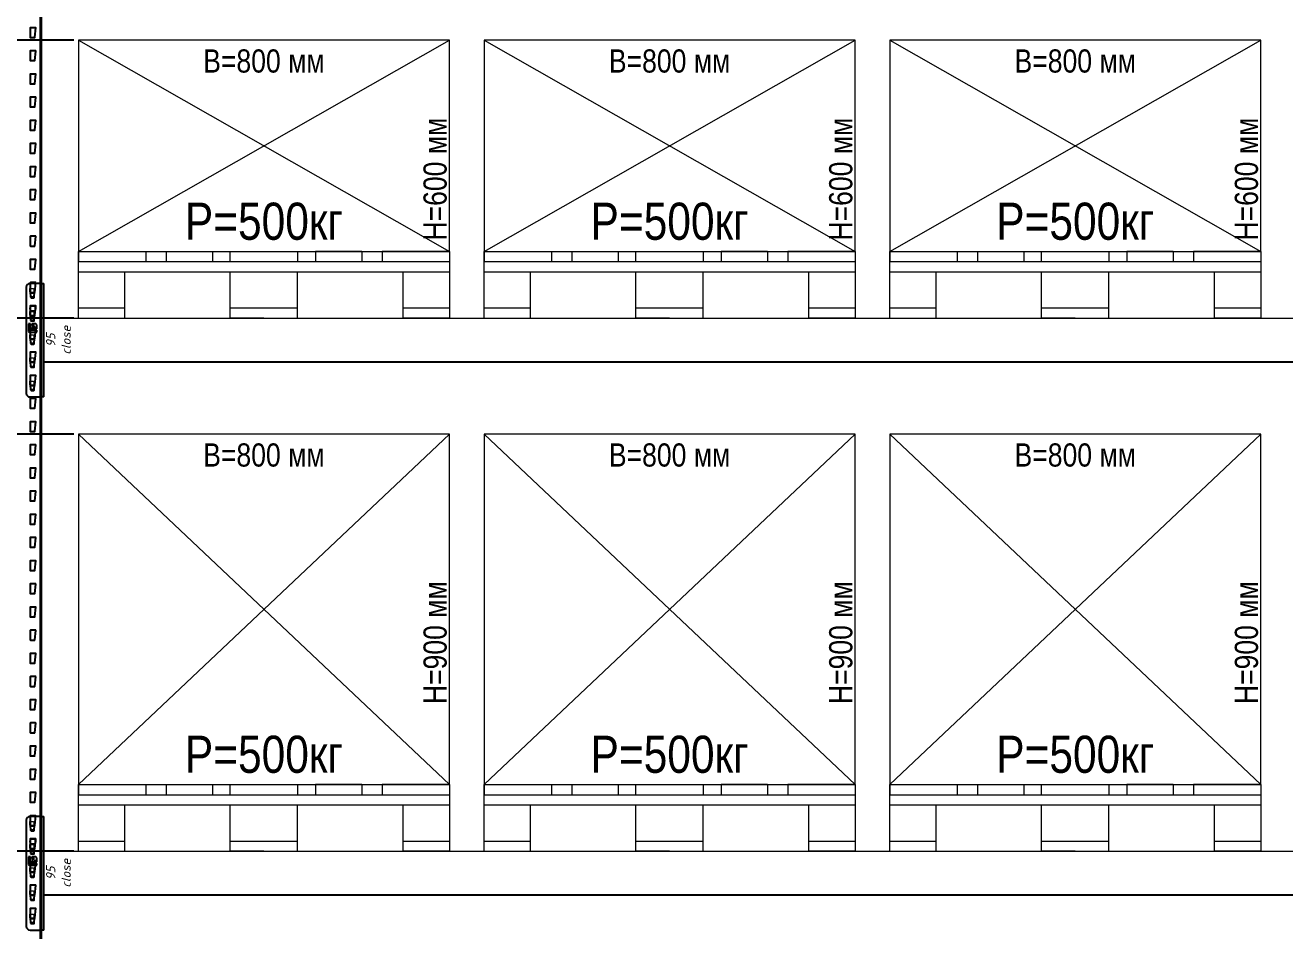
# Model space of a CAD drawing. Header units: millimetres. Extents: x 2140 to 223837, y 2113 to 170313.
# Drawn here: x 189856 to 192573, y 118682 to 120636 of the extents above; entities that cross this region are included whole.
import ezdxf
from ezdxf import colors
from ezdxf.entities.mleader import LeaderData, LeaderLine
from ezdxf.math import Vec2, Vec3

# ---------------------------------------------------------------- set-up
doc = ezdxf.new("R2010")
doc.units = ezdxf.units.MM
doc.linetypes.add('PHANTOM', pattern=[12.7, 6.35, -1.27, 1.27, -1.27, 1.27, -1.27])
for name, color, linetype in [('0_ANNOT_Dimensions', 7, 'Continuous'), ('2.Стойка', 7, 'Continuous'), ('Аннотации', 7, 'Continuous')]:
    doc.layers.add(name, color=color, linetype=linetype)
for name, color, linetype, lineweight in [('1.Балка', 5, 'Continuous', 0), ('20.Груз', 7, 'Continuous', 0), ('25.Размера', 7, 'Continuous', 0), ('37.Паллеты', 32, 'Continuous', 0), ('7.Поддон', 32, 'Continuous', 0)]:
    doc.layers.add(name, color=color, linetype=linetype, lineweight=lineweight)
doc.styles.add('Arial Narrow', font='ARIALN.TTF')
doc.styles.add('GOST', font='isocpeur.ttf')
doc.styles.get("Standard").update_dxf_attribs({"font": 'isocpeur.ttf'})
doc.styles.add('Курсив', font='isocpeui.ttf')
doc.dimstyles.new('100', dxfattribs={"dimtxt": 100, "dimasz": 100, "dimexe": 1, "dimexo": 10, "dimgap": 40, "dimtad": 1, "dimdec": 0, "dimzin": 0, "dimdsep": 46, "dimtxsty": 'Standard', "dimcen": 0.09, "dimadec": 0, "dimazin": 0, "dimtfac": 1, "dimtdec": 0, "dimtofl": 0, "dimtmove": 0, "dimatfit": 3, "dimfxl": 1, "dimtolj": 1, "dimtzin": 0, "dimarcsym": 0})
doc.dimstyles.new('80', dxfattribs={"dimtxt": 80, "dimasz": 80, "dimexe": 0.18, "dimexo": 0, "dimgap": 20, "dimtad": 1, "dimdec": 0, "dimzin": 0, "dimdsep": 46, "dimtxsty": 'Курсив', "dimcen": 0.09, "dimadec": 0, "dimazin": 0, "dimtfac": 1, "dimtdec": 0, "dimtofl": 0, "dimtmove": 0, "dimatfit": 3, "dimfxl": 0.18, "dimtolj": 1, "dimtzin": 0, "dimarcsym": 0})
doc.dimstyles.new('blok40', dxfattribs={"dimtxt": 40, "dimasz": 80, "dimexe": 0.18, "dimexo": 0, "dimgap": 5, "dimtad": 1, "dimtoh": 1, "dimdec": 0, "dimzin": 0, "dimdsep": 46, "dimtxsty": 'GOST', "dimblk": 'NONE', "dimcen": 0.09, "dimse1": 1, "dimse2": 1, "dimsd1": 1, "dimsd2": 1, "dimadec": 0, "dimazin": 0, "dimtfac": 1, "dimtdec": 0, "dimtofl": 0, "dimtmove": 0, "dimatfit": 2, "dimldrblk": 'NONE', "dimfxl": 0.18, "dimtolj": 1, "dimtzin": 0, "dimarcsym": 0})
doc.dimstyles.new('Рзм блок', dxfattribs={"dimtxt": 40, "dimasz": 80, "dimexe": 0.18, "dimexo": 0, "dimgap": 5, "dimtad": 1, "dimtoh": 1, "dimdec": 0, "dimzin": 0, "dimdsep": 46, "dimtxsty": 'Курсив', "dimblk": 'NONE', "dimcen": 0.09, "dimse1": 1, "dimse2": 1, "dimsd1": 1, "dimsd2": 1, "dimadec": 0, "dimazin": 0, "dimtfac": 1, "dimtdec": 0, "dimtofl": 0, "dimtmove": 0, "dimatfit": 2, "dimldrblk": 'NONE', "dimfxl": 0.18, "dimtolj": 1, "dimtzin": 0, "dimarcsym": 0})

# ---------------------------------------------------------------- blocks, each defined once
blk = doc.blocks.new('*U491')
at = {"layer": '2.Стойка', "color": 0, "linetype": 'ByBlock'}
for p, q in [((-2, 0), (-2, 12200)), ((0, 0), (0, 12200)), ((-24, 10900.5), (-24, 10880.5)), ((-12.5, 10901), (-23.5, 10901)), ((-13.9, 10880.5), (-12, 10900.5)), ((-23.5, 10880), (-14.4, 10880)), ((0, 10870.5), (-2, 10870.5)), ((-24, 10850.5), (-24, 10830.5)), ((-12.5, 10851), (-23.5, 10851)), ((-13.9, 10830.5), (-12, 10850.5)), ((2, 10865), (-2, 10865)), ((0, 10859.5), (-2, 10859.5)), ((-23.5, 10830), (-14.4, 10830)), ((0, 10820.5), (-2, 10820.5)), ((2, 10815), (-2, 10815)), ((-24, 10800.5), (-24, 10780.5)), ((-12.5, 10801), (-23.5, 10801)), ((-13.9, 10780.5), (-12, 10800.5)), ((0, 10809.5), (-2, 10809.5)), ((-23.5, 10780), (-14.4, 10780)), ((0, 10770.5), (-2, 10770.5)), ((2, 10765), (-2, 10765)), ((0, 10759.5), (-2, 10759.5)), ((-24, 10750.5), (-24, 10730.5)), ((-12.5, 10751), (-23.5, 10751)), ((-13.9, 10730.5), (-12, 10750.5)), ((-23.5, 10730), (-14.4, 10730)), ((0, 10720.5), (-2, 10720.5)), ((2, 10715), (-2, 10715)), ((0, 10709.5), (-2, 10709.5)), ((-24, 10700.5), (-24, 10680.5)), ((-12.5, 10701), (-23.5, 10701)), ((-23.5, 10680), (-14.4, 10680)), ((-13.9, 10680.5), (-12, 10700.5)), ((-24, 10650.5), (-24, 10630.5)), ((-12.5, 10651), (-23.5, 10651)), ((-13.9, 10630.5), (-12, 10650.5)), ((0, 10670.5), (-2, 10670.5)), ((2, 10665), (-2, 10665)), ((0, 10659.5), (-2, 10659.5)), ((-23.5, 10630), (-14.4, 10630)), ((-24, 10600.5), (-24, 10580.5)), ((-12.5, 10601), (-23.5, 10601)), ((-13.9, 10580.5), (-12, 10600.5)), ((0, 10620.5), (-2, 10620.5)), ((2, 10615), (-2, 10615)), ((0, 10609.5), (-2, 10609.5)), ((-23.5, 10580), (-14.4, 10580)), ((0, 10570.5), (-2, 10570.5)), ((-24, 10550.5), (-24, 10530.5)), ((-12.5, 10551), (-23.5, 10551)), ((-13.9, 10530.5), (-12, 10550.5)), ((2, 10565), (-2, 10565)), ((0, 10559.5), (-2, 10559.5)), ((-23.5, 10530), (-14.4, 10530)), ((0, 10520.5), (-2, 10520.5)), ((2, 10515), (-2, 10515)), ((-24, 10500.5), (-24, 10480.5)), ((-12.5, 10501), (-23.5, 10501)), ((-13.9, 10480.5), (-12, 10500.5)), ((0, 10509.5), (-2, 10509.5)), ((-23.5, 10480), (-14.4, 10480)), ((0, 10470.5), (-2, 10470.5)), ((2, 10465), (-2, 10465)), ((-24, 10450.5), (-24, 10430.5)), ((-12.5, 10451), (-23.5, 10451)), ((-13.9, 10430.5), (-12, 10450.5)), ((0, 10459.5), (-2, 10459.5)), ((-23.5, 10430), (-14.4, 10430)), ((0, 10420.5), (-2, 10420.5)), ((2, 10415), (-2, 10415)), ((0, 10409.5), (-2, 10409.5)), ((-24, 10400.5), (-24, 10380.5)), ((-12.5, 10401), (-23.5, 10401)), ((-23.5, 10380), (-14.4, 10380)), ((-13.9, 10380.5), (-12, 10400.5)), ((0, 10370.5), (-2, 10370.5)), ((2, 10365), (-2, 10365)), ((0, 10359.5), (-2, 10359.5)), ((-24, 10350.5), (-24, 10330.5)), ((-12.5, 10351), (-23.5, 10351)), ((-23.5, 10330), (-14.4, 10330)), ((-13.9, 10330.5), (-12, 10350.5)), ((-24, 10300.5), (-24, 10280.5)), ((-12.5, 10301), (-23.5, 10301)), ((-13.9, 10280.5), (-12, 10300.5)), ((0, 10320.5), (-2, 10320.5)), ((2, 10315), (-2, 10315)), ((0, 10309.5), (-2, 10309.5)), ((-23.5, 10280), (-14.4, 10280)), ((0, 10270.5), (-2, 10270.5)), ((-24, 10250.5), (-24, 10230.5)), ((-12.5, 10251), (-23.5, 10251)), ((-13.9, 10230.5), (-12, 10250.5)), ((2, 10265), (-2, 10265)), ((0, 10259.5), (-2, 10259.5)), ((-23.5, 10230), (-14.4, 10230)), ((0, 10220.5), (-2, 10220.5)), ((-24, 10200.5), (-24, 10180.5)), ((-12.5, 10201), (-23.5, 10201)), ((-13.9, 10180.5), (-12, 10200.5)), ((2, 10215), (-2, 10215)), ((0, 10209.5), (-2, 10209.5)), ((-23.5, 10180), (-14.4, 10180)), ((0, 10170.5), (-2, 10170.5)), ((2, 10165), (-2, 10165)), ((-24, 10150.5), (-24, 10130.5)), ((-12.5, 10151), (-23.5, 10151)), ((-13.9, 10130.5), (-12, 10150.5)), ((0, 10159.5), (-2, 10159.5)), ((-23.5, 10130), (-14.4, 10130)), ((0, 10120.5), (-2, 10120.5)), ((2, 10115), (-2, 10115)), ((0, 10109.5), (-2, 10109.5)), ((-24, 10100.5), (-24, 10080.5)), ((-12.5, 10101), (-23.5, 10101)), ((-23.5, 10080), (-14.4, 10080)), ((-13.9, 10080.5), (-12, 10100.5)), ((0, 10070.5), (-2, 10070.5)), ((2, 10065), (-2, 10065)), ((0, 10059.5), (-2, 10059.5)), ((-24, 10050.5), (-24, 10030.5)), ((-12.5, 10051), (-23.5, 10051)), ((-23.5, 10030), (-14.4, 10030)), ((-13.9, 10030.5), (-12, 10050.5)), ((-24, 10000.5), (-24, 9980.5)), ((-12.5, 10001), (-23.5, 10001)), ((-13.9, 9980.5), (-12, 10000.5)), ((0, 10020.5), (-2, 10020.5)), ((2, 10015), (-2, 10015)), ((0, 10009.5), (-2, 10009.5)), ((-23.5, 9980), (-14.4, 9980)), ((-24, 9950.5), (-24, 9930.5)), ((-12.5, 9951), (-23.5, 9951)), ((-13.9, 9930.5), (-12, 9950.5)), ((0, 9970.5), (-2, 9970.5)), ((2, 9965), (-2, 9965)), ((0, 9959.5), (-2, 9959.5)), ((-23.5, 9930), (-14.4, 9930)), ((0, 9920.5), (-2, 9920.5)), ((-24, 9900.5), (-24, 9880.5)), ((-12.5, 9901), (-23.5, 9901)), ((-13.9, 9880.5), (-12, 9900.5)), ((2, 9915), (-2, 9915)), ((0, 9909.5), (-2, 9909.5)), ((-23.5, 9880), (-14.4, 9880)), ((0, 9870.5), (-2, 9870.5)), ((2, 9865), (-2, 9865)), ((-24, 9850.5), (-24, 9830.5)), ((-12.5, 9851), (-23.5, 9851)), ((-13.9, 9830.5), (-12, 9850.5)), ((0, 9859.5), (-2, 9859.5)), ((-23.5, 9830), (-14.4, 9830)), ((0, 9820.5), (-2, 9820.5)), ((2, 9815), (-2, 9815)), ((0, 9809.5), (-2, 9809.5)), ((-24, 9800.5), (-24, 9780.5)), ((-12.5, 9801), (-23.5, 9801)), ((-13.9, 9780.5), (-12, 9800.5)), ((-23.5, 9780), (-14.4, 9780)), ((0, 9770.5), (-2, 9770.5)), ((2, 9765), (-2, 9765)), ((0, 9759.5), (-2, 9759.5)), ((-24, 9750.5), (-24, 9730.5)), ((-12.5, 9751), (-23.5, 9751)), ((-23.5, 9730), (-14.4, 9730)), ((-13.9, 9730.5), (-12, 9750.5)), ((-24, 9700.5), (-24, 9680.5)), ((-12.5, 9701), (-23.5, 9701)), ((-13.9, 9680.5), (-12, 9700.5)), ((0, 9720.5), (-2, 9720.5)), ((2, 9715), (-2, 9715)), ((0, 9709.5), (-2, 9709.5)), ((-23.5, 9680), (-14.4, 9680)), ((-24, 9650.5), (-24, 9630.5)), ((-12.5, 9651), (-23.5, 9651)), ((-13.9, 9630.5), (-12, 9650.5)), ((0, 9670.5), (-2, 9670.5)), ((2, 9665), (-2, 9665)), ((0, 9659.5), (-2, 9659.5)), ((-23.5, 9630), (-14.4, 9630)), ((0, 9620.5), (-2, 9620.5)), ((-24, 9600.5), (-24, 9580.5)), ((-12.5, 9601), (-23.5, 9601)), ((-13.9, 9580.5), (-12, 9600.5)), ((2, 9615), (-2, 9615)), ((0, 9609.5), (-2, 9609.5)), ((-23.5, 9580), (-14.4, 9580)), ((0, 9570.5), (-2, 9570.5)), ((2, 9565), (-2, 9565)), ((-24, 9550.5), (-24, 9530.5)), ((-12.5, 9551), (-23.5, 9551)), ((-13.9, 9530.5), (-12, 9550.5)), ((0, 9559.5), (-2, 9559.5)), ((-23.5, 9530), (-14.4, 9530)), ((0, 9520.5), (-2, 9520.5)), ((2, 9515), (-2, 9515)), ((0, 9509.5), (-2, 9509.5)), ((-24, 9500.5), (-24, 9480.5)), ((-12.5, 9501), (-23.5, 9501)), ((-13.9, 9480.5), (-12, 9500.5)), ((-23.5, 9480), (-14.4, 9480)), ((0, 9470.5), (-2, 9470.5)), ((2, 9465), (-2, 9465)), ((0, 9459.5), (-2, 9459.5)), ((-24, 9450.5), (-24, 9430.5)), ((-12.5, 9451), (-23.5, 9451)), ((-23.5, 9430), (-14.4, 9430)), ((-13.9, 9430.5), (-12, 9450.5)), ((-12.5, 9401), (-23.5, 9401)), ((0, 9420.5), (-2, 9420.5)), ((2, 9415), (-2, 9415)), ((0, 9409.5), (-2, 9409.5)), ((-24, 9400.5), (-24, 9380.5)), ((-23.5, 9380), (-14.4, 9380)), ((-13.9, 9380.5), (-12, 9400.5)), ((-24, 9350.5), (-24, 9330.5)), ((-12.5, 9351), (-23.5, 9351)), ((-13.9, 9330.5), (-12, 9350.5)), ((0, 9370.5), (-2, 9370.5)), ((2, 9365), (-2, 9365)), ((0, 9359.5), (-2, 9359.5)), ((-23.5, 9330), (-14.4, 9330)), ((0, 9320.5), (-2, 9320.5)), ((-24, 9300.5), (-24, 9280.5)), ((-12.5, 9301), (-23.5, 9301)), ((-13.9, 9280.5), (-12, 9300.5)), ((2, 9315), (-2, 9315)), ((0, 9309.5), (-2, 9309.5)), ((-23.5, 9280), (-14.4, 9280)), ((0, 9270.5), (-2, 9270.5)), ((2, 9265), (-2, 9265)), ((-24, 9250.5), (-24, 9230.5)), ((-12.5, 9251), (-23.5, 9251)), ((-13.9, 9230.5), (-12, 9250.5)), ((0, 9259.5), (-2, 9259.5)), ((-23.5, 9230), (-14.4, 9230)), ((0, 9220.5), (-2, 9220.5)), ((2, 9215), (-2, 9215)), ((-24, 9200.5), (-24, 9180.5)), ((-12.5, 9201), (-23.5, 9201)), ((-13.9, 9180.5), (-12, 9200.5)), ((0, 9209.5), (-2, 9209.5)), ((-23.5, 9180), (-14.4, 9180)), ((0, 9170.5), (-2, 9170.5)), ((2, 9165), (-2, 9165)), ((0, 9159.5), (-2, 9159.5)), ((-24, 9150.5), (-24, 9130.5)), ((-12.5, 9151), (-23.5, 9151)), ((-23.5, 9130), (-14.4, 9130)), ((-13.9, 9130.5), (-12, 9150.5)), ((0, 9120.5), (-2, 9120.5)), ((2, 9115), (-2, 9115)), ((0, 9109.5), (-2, 9109.5)), ((-24, 9100.5), (-24, 9080.5)), ((-12.5, 9101), (-23.5, 9101)), ((-23.5, 9080), (-14.4, 9080)), ((-13.9, 9080.5), (-12, 9100.5)), ((-24, 9050.5), (-24, 9030.5)), ((-12.5, 9051), (-23.5, 9051)), ((-13.9, 9030.5), (-12, 9050.5)), ((0, 9070.5), (-2, 9070.5)), ((2, 9065), (-2, 9065)), ((0, 9059.5), (-2, 9059.5)), ((-23.5, 9030), (-14.4, 9030)), ((0, 9020.5), (-2, 9020.5)), ((-24, 9000.5), (-24, 8980.5)), ((-12.5, 9001), (-23.5, 9001)), ((-13.9, 8980.5), (-12, 9000.5)), ((2, 9015), (-2, 9015)), ((0, 9009.5), (-2, 9009.5)), ((-23.5, 8980), (-14.4, 8980)), ((0, 8970.5), (-2, 8970.5)), ((2, 8965), (-2, 8965)), ((0, 8959.5), (-2, 8959.5))]:
    blk.add_line(p, q, dxfattribs=at)
for centre, start, end in [((-23.5, 10900.5), 90, 180), ((-12.5, 10900.5), 354.5597, 90), ((-23.5, 10880.5), 180, 270), ((-14.4, 10880.5), 270, 354.5597), ((-23.5, 10850.5), 90, 180), ((-12.5, 10850.5), 354.5597, 90), ((-23.5, 10830.5), 180, 270), ((-14.4, 10830.5), 270, 354.5597), ((-23.5, 10800.5), 90, 180), ((-12.5, 10800.5), 354.5597, 90), ((-23.5, 10780.5), 180, 270), ((-14.4, 10780.5), 270, 354.5597), ((-23.5, 10750.5), 90, 180), ((-12.5, 10750.5), 354.5597, 90), ((-23.5, 10730.5), 180, 270), ((-14.4, 10730.5), 270, 354.5597), ((-23.5, 10700.5), 90, 180), ((-23.5, 10680.5), 180, 270), ((-14.4, 10680.5), 270, 354.5597), ((-12.5, 10700.5), 354.5597, 90), ((-23.5, 10650.5), 90, 180), ((-12.5, 10650.5), 354.5597, 90), ((-23.5, 10630.5), 180, 270), ((-14.4, 10630.5), 270, 354.5597), ((-23.5, 10600.5), 90, 180), ((-12.5, 10600.5), 354.5597, 90), ((-23.5, 10580.5), 180, 270), ((-14.4, 10580.5), 270, 354.5597), ((-23.5, 10550.5), 90, 180), ((-12.5, 10550.5), 354.5597, 90), ((-23.5, 10530.5), 180, 270), ((-14.4, 10530.5), 270, 354.5597), ((-23.5, 10500.5), 90, 180), ((-12.5, 10500.5), 354.5597, 90), ((-23.5, 10480.5), 180, 270), ((-14.4, 10480.5), 270, 354.5597), ((-23.5, 10450.5), 90, 180), ((-12.5, 10450.5), 354.5597, 90), ((-23.5, 10430.5), 180, 270), ((-14.4, 10430.5), 270, 354.5597), ((-23.5, 10400.5), 90, 180), ((-23.5, 10380.5), 180, 270), ((-14.4, 10380.5), 270, 354.5597), ((-12.5, 10400.5), 354.5597, 90), ((-23.5, 10350.5), 90, 180), ((-23.5, 10330.5), 180, 270), ((-14.4, 10330.5), 270, 354.5597), ((-12.5, 10350.5), 354.5597, 90), ((-23.5, 10300.5), 90, 180), ((-12.5, 10300.5), 354.5597, 90), ((-23.5, 10280.5), 180, 270), ((-14.4, 10280.5), 270, 354.5597), ((-23.5, 10250.5), 90, 180), ((-12.5, 10250.5), 354.5597, 90), ((-23.5, 10230.5), 180, 270), ((-14.4, 10230.5), 270, 354.5597), ((-23.5, 10200.5), 90, 180), ((-12.5, 10200.5), 354.5597, 90), ((-23.5, 10180.5), 180, 270), ((-14.4, 10180.5), 270, 354.5597), ((-23.5, 10150.5), 90, 180), ((-12.5, 10150.5), 354.5597, 90), ((-23.5, 10130.5), 180, 270), ((-14.4, 10130.5), 270, 354.5597), ((-23.5, 10100.5), 90, 180), ((-23.5, 10080.5), 180, 270), ((-14.4, 10080.5), 270, 354.5597), ((-12.5, 10100.5), 354.5597, 90), ((-23.5, 10050.5), 90, 180), ((-23.5, 10030.5), 180, 270), ((-14.4, 10030.5), 270, 354.5597), ((-12.5, 10050.5), 354.5597, 90), ((-23.5, 10000.5), 90, 180), ((-12.5, 10000.5), 354.5597, 90), ((-23.5, 9980.5), 180, 270), ((-14.4, 9980.5), 270, 354.5597), ((-23.5, 9950.5), 90, 180), ((-12.5, 9950.5), 354.5597, 90), ((-23.5, 9930.5), 180, 270), ((-14.4, 9930.5), 270, 354.5597), ((-23.5, 9900.5), 90, 180), ((-12.5, 9900.5), 354.5597, 90), ((-23.5, 9880.5), 180, 270), ((-14.4, 9880.5), 270, 354.5597), ((-23.5, 9850.5), 90, 180), ((-12.5, 9850.5), 354.5597, 90), ((-23.5, 9830.5), 180, 270), ((-14.4, 9830.5), 270, 354.5597), ((-23.5, 9800.5), 90, 180), ((-12.5, 9800.5), 354.5597, 90), ((-23.5, 9780.5), 180, 270), ((-14.4, 9780.5), 270, 354.5597), ((-23.5, 9750.5), 90, 180), ((-23.5, 9730.5), 180, 270), ((-14.4, 9730.5), 270, 354.5597), ((-12.5, 9750.5), 354.5597, 90), ((-23.5, 9700.5), 90, 180), ((-12.5, 9700.5), 354.5597, 90), ((-23.5, 9680.5), 180, 270), ((-14.4, 9680.5), 270, 354.5597), ((-23.5, 9650.5), 90, 180), ((-12.5, 9650.5), 354.5597, 90), ((-23.5, 9630.5), 180, 270), ((-14.4, 9630.5), 270, 354.5597), ((-23.5, 9600.5), 90, 180), ((-12.5, 9600.5), 354.5597, 90), ((-23.5, 9580.5), 180, 270), ((-14.4, 9580.5), 270, 354.5597), ((-23.5, 9550.5), 90, 180), ((-12.5, 9550.5), 354.5597, 90), ((-23.5, 9530.5), 180, 270), ((-14.4, 9530.5), 270, 354.5597), ((-23.5, 9500.5), 90, 180), ((-12.5, 9500.5), 354.5597, 90), ((-23.5, 9480.5), 180, 270), ((-14.4, 9480.5), 270, 354.5597), ((-23.5, 9450.5), 90, 180), ((-23.5, 9430.5), 180, 270), ((-14.4, 9430.5), 270, 354.5597), ((-12.5, 9450.5), 354.5597, 90), ((-23.5, 9400.5), 90, 180), ((-12.5, 9400.5), 354.5597, 90), ((-23.5, 9380.5), 180, 270), ((-14.4, 9380.5), 270, 354.5597), ((-23.5, 9350.5), 90, 180), ((-12.5, 9350.5), 354.5597, 90), ((-23.5, 9330.5), 180, 270), ((-14.4, 9330.5), 270, 354.5597), ((-23.5, 9300.5), 90, 180), ((-12.5, 9300.5), 354.5597, 90), ((-23.5, 9280.5), 180, 270), ((-14.4, 9280.5), 270, 354.5597), ((-23.5, 9250.5), 90, 180), ((-12.5, 9250.5), 354.5597, 90), ((-23.5, 9230.5), 180, 270), ((-14.4, 9230.5), 270, 354.5597), ((-23.5, 9200.5), 90, 180), ((-12.5, 9200.5), 354.5597, 90), ((-23.5, 9180.5), 180, 270), ((-14.4, 9180.5), 270, 354.5597), ((-23.5, 9150.5), 90, 180), ((-23.5, 9130.5), 180, 270), ((-14.4, 9130.5), 270, 354.5597), ((-12.5, 9150.5), 354.5597, 90), ((-23.5, 9100.5), 90, 180), ((-23.5, 9080.5), 180, 270), ((-14.4, 9080.5), 270, 354.5597), ((-12.5, 9100.5), 354.5597, 90), ((-23.5, 9050.5), 90, 180), ((-12.5, 9050.5), 354.5597, 90), ((-23.5, 9030.5), 180, 270), ((-14.4, 9030.5), 270, 354.5597), ((-23.5, 9000.5), 90, 180), ((-12.5, 9000.5), 354.5597, 90), ((-23.5, 8980.5), 180, 270), ((-14.4, 8980.5), 270, 354.5597)]:
    blk.add_arc(centre, 0.5, start, end, dxfattribs=at)
blk = doc.blocks.new('*D1729')
at = {"layer": 'Defpoints', "color": 0, "transparency": 16777216}
for p in [(5, -40.7), (5, -135.7), (68.4, -135.7)]:
    blk.add_point(p, dxfattribs=at)
at = {"layer": '0_ANNOT_Dimensions', "color": 0, "transparency": 16777216, "insert": (36.7, -88.2), "char_height": 20, "attachment_point": 5, "rotation": 90, "style": 'Курсив'}
blk.add_mtext('\\A1;95\\Pclose', dxfattribs=at)
blk = doc.blocks.new('_None')
blk = doc.blocks.new('поддон')
at = {"layer": '7.Поддон', "color": 0, "linetype": 'ByBlock'}
for p, q in [((0, 0), (0, 144)), ((0, 144), (0, 122)), ((0, 144), (145, 144)), ((145, 144), (145, 122)), ((189, 144), (289, 144)), ((189, 144), (189, 122)), ((289, 144), (289, 122)), ((327.5, 122), (327.5, 144)), ((327.5, 144), (472.5, 144)), ((472.5, 144), (472.5, 122)), ((611, 144), (511, 144)), ((511, 144), (511, 122)), ((611, 144), (611, 122)), ((800, 144), (655, 144)), ((655, 144), (655, 122)), ((800, 144), (800, 0)), ((0, 122), (800, 122)), ((0, 100), (800, 100)), ((100, 0), (100, 100)), ((327.5, 0), (327.5, 100)), ((472.5, 0), (472.5, 100)), ((700, 0), (700, 100)), ((0, 22), (100, 22)), ((0, 0), (100, 0)), ((327.5, 22), (472.5, 22)), ((400, 0), (327.5, 0)), ((400, 0), (472.5, 0)), ((700, 22), (800, 22)), ((800, 0), (700, 0))]:
    blk.add_line(p, q, dxfattribs=at)
blk = doc.blocks.new('*D1571')
at = {"layer": 'Defpoints', "color": 0, "linetype": 'ByBlock', "transparency": 16777216}
for p in [(475, 500, 0), (475, 0, 0), (475, 0)]:
    blk.add_point(p, dxfattribs=at)
at = {"layer": '25.Размера', "color": 0, "linetype": 'ByBlock', "transparency": 16777216, "insert": (475, 208.6), "char_height": 80, "attachment_point": 5, "style": 'Arial Narrow'}
blk.add_mtext('\\A1;Р=500кг', dxfattribs=at)
blk = doc.blocks.new('*D1584')
at = {"layer": 'Defpoints', "color": 0, "linetype": 'ByBlock', "transparency": 16777216}
for p in [(75, 900), (875, 900), (875, 900)]:
    blk.add_point(p, dxfattribs=at)
at = {"layer": '25.Размера', "color": 0, "linetype": 'ByBlock', "transparency": 16777216, "insert": (475, 854.5), "char_height": 50, "attachment_point": 5, "style": 'Arial Narrow'}
blk.add_mtext('\\A1;В=800 мм', dxfattribs=at)
blk = doc.blocks.new('*D1576')
at = {"layer": 'Defpoints', "color": 0, "linetype": 'ByBlock', "transparency": 16777216}
for p in [(875, 900), (875, 900), (875, 0)]:
    blk.add_point(p, dxfattribs=at)
at = {"layer": '25.Размера', "color": 0, "linetype": 'ByBlock', "transparency": 16777216, "insert": (844.5, 450), "char_height": 50, "attachment_point": 5, "rotation": 90, "style": 'Arial Narrow'}
blk.add_mtext('\\A1;Н=900 мм', dxfattribs=at)
blk = doc.blocks.new('*D1579')
at = {"layer": 'Defpoints', "color": 0, "linetype": 'ByBlock', "transparency": 16777216}
for p in [(1350, 500, 0), (1350, 0, 0), (1350, 0)]:
    blk.add_point(p, dxfattribs=at)
at = {"layer": '25.Размера', "color": 0, "linetype": 'ByBlock', "transparency": 16777216, "insert": (1350, 208.6), "char_height": 80, "attachment_point": 5, "style": 'Arial Narrow'}
blk.add_mtext('\\A1;Р=500кг', dxfattribs=at)
blk = doc.blocks.new('*D1580')
at = {"layer": 'Defpoints', "color": 0, "linetype": 'ByBlock', "transparency": 16777216}
for p in [(950, 900), (1750, 900), (1750, 900)]:
    blk.add_point(p, dxfattribs=at)
at = {"layer": '25.Размера', "color": 0, "linetype": 'ByBlock', "transparency": 16777216, "insert": (1350, 854.5), "char_height": 50, "attachment_point": 5, "style": 'Arial Narrow'}
blk.add_mtext('\\A1;В=800 мм', dxfattribs=at)
blk = doc.blocks.new('*D1581')
at = {"layer": 'Defpoints', "color": 0, "linetype": 'ByBlock', "transparency": 16777216}
for p in [(1750, 900), (1750, 900), (1750, 0)]:
    blk.add_point(p, dxfattribs=at)
at = {"layer": '25.Размера', "color": 0, "linetype": 'ByBlock', "transparency": 16777216, "insert": (1719.5, 450), "char_height": 50, "attachment_point": 5, "rotation": 90, "style": 'Arial Narrow'}
blk.add_mtext('\\A1;Н=900 мм', dxfattribs=at)
blk = doc.blocks.new('*D1582')
at = {"layer": 'Defpoints', "color": 0, "linetype": 'ByBlock', "transparency": 16777216}
for p in [(2225, 500, 0), (2225, 0, 0), (2225, 0)]:
    blk.add_point(p, dxfattribs=at)
at = {"layer": '25.Размера', "color": 0, "linetype": 'ByBlock', "transparency": 16777216, "insert": (2225, 208.6), "char_height": 80, "attachment_point": 5, "style": 'Arial Narrow'}
blk.add_mtext('\\A1;Р=500кг', dxfattribs=at)
blk = doc.blocks.new('*D1583')
at = {"layer": 'Defpoints', "color": 0, "linetype": 'ByBlock', "transparency": 16777216}
for p in [(1825, 900), (2625, 900), (2625, 900)]:
    blk.add_point(p, dxfattribs=at)
at = {"layer": '25.Размера', "color": 0, "linetype": 'ByBlock', "transparency": 16777216, "insert": (2225, 854.5), "char_height": 50, "attachment_point": 5, "style": 'Arial Narrow'}
blk.add_mtext('\\A1;В=800 мм', dxfattribs=at)
blk = doc.blocks.new('*D1570')
at = {"layer": 'Defpoints', "color": 0, "linetype": 'ByBlock', "transparency": 16777216}
for p in [(2625, 900), (2625, 900), (2625, 0)]:
    blk.add_point(p, dxfattribs=at)
at = {"layer": '25.Размера', "color": 0, "linetype": 'ByBlock', "transparency": 16777216, "insert": (2594.5, 450), "char_height": 50, "attachment_point": 5, "rotation": 90, "style": 'Arial Narrow'}
blk.add_mtext('\\A1;Н=900 мм', dxfattribs=at)
blk = doc.blocks.new('*D1588')
at = {"layer": 'Defpoints', "color": 0, "linetype": 'ByBlock', "transparency": 16777216}
for p in [(475, 500, 0), (475, 0, 0), (475, 0)]:
    blk.add_point(p, dxfattribs=at)
at = {"layer": '25.Размера', "color": 0, "linetype": 'ByBlock', "transparency": 16777216, "insert": (475, 208.6), "char_height": 80, "attachment_point": 5, "style": 'Arial Narrow'}
blk.add_mtext('\\A1;Р=500кг', dxfattribs=at)
blk = doc.blocks.new('*D1602')
at = {"layer": 'Defpoints', "color": 0, "linetype": 'ByBlock', "transparency": 16777216}
for p in [(75, 600), (875, 600), (875, 600)]:
    blk.add_point(p, dxfattribs=at)
at = {"layer": '25.Размера', "color": 0, "linetype": 'ByBlock', "transparency": 16777216, "insert": (475, 554.5), "char_height": 50, "attachment_point": 5, "style": 'Arial Narrow'}
blk.add_mtext('\\A1;В=800 мм', dxfattribs=at)
blk = doc.blocks.new('*D1593')
at = {"layer": 'Defpoints', "color": 0, "linetype": 'ByBlock', "transparency": 16777216}
for p in [(875, 600), (875, 600), (875, 0)]:
    blk.add_point(p, dxfattribs=at)
at = {"layer": '25.Размера', "color": 0, "linetype": 'ByBlock', "transparency": 16777216, "insert": (844.5, 300), "char_height": 50, "attachment_point": 5, "rotation": 90, "style": 'Arial Narrow'}
blk.add_mtext('\\A1;Н=600 мм', dxfattribs=at)
blk = doc.blocks.new('*D1596')
at = {"layer": 'Defpoints', "color": 0, "linetype": 'ByBlock', "transparency": 16777216}
for p in [(1350, 500, 0), (1350, 0, 0), (1350, 0)]:
    blk.add_point(p, dxfattribs=at)
at = {"layer": '25.Размера', "color": 0, "linetype": 'ByBlock', "transparency": 16777216, "insert": (1350, 208.6), "char_height": 80, "attachment_point": 5, "style": 'Arial Narrow'}
blk.add_mtext('\\A1;Р=500кг', dxfattribs=at)
blk = doc.blocks.new('*D1597')
at = {"layer": 'Defpoints', "color": 0, "linetype": 'ByBlock', "transparency": 16777216}
for p in [(950, 600), (1750, 600), (1750, 600)]:
    blk.add_point(p, dxfattribs=at)
at = {"layer": '25.Размера', "color": 0, "linetype": 'ByBlock', "transparency": 16777216, "insert": (1350, 554.5), "char_height": 50, "attachment_point": 5, "style": 'Arial Narrow'}
blk.add_mtext('\\A1;В=800 мм', dxfattribs=at)
blk = doc.blocks.new('*D1598')
at = {"layer": 'Defpoints', "color": 0, "linetype": 'ByBlock', "transparency": 16777216}
for p in [(1750, 600), (1750, 600), (1750, 0)]:
    blk.add_point(p, dxfattribs=at)
at = {"layer": '25.Размера', "color": 0, "linetype": 'ByBlock', "transparency": 16777216, "insert": (1719.5, 300), "char_height": 50, "attachment_point": 5, "rotation": 90, "style": 'Arial Narrow'}
blk.add_mtext('\\A1;Н=600 мм', dxfattribs=at)
blk = doc.blocks.new('*D1599')
at = {"layer": 'Defpoints', "color": 0, "linetype": 'ByBlock', "transparency": 16777216}
for p in [(2225, 500, 0), (2225, 0, 0), (2225, 0)]:
    blk.add_point(p, dxfattribs=at)
at = {"layer": '25.Размера', "color": 0, "linetype": 'ByBlock', "transparency": 16777216, "insert": (2225, 208.6), "char_height": 80, "attachment_point": 5, "style": 'Arial Narrow'}
blk.add_mtext('\\A1;Р=500кг', dxfattribs=at)
blk = doc.blocks.new('*D1600')
at = {"layer": 'Defpoints', "color": 0, "linetype": 'ByBlock', "transparency": 16777216}
for p in [(1825, 600), (2625, 600), (2625, 600)]:
    blk.add_point(p, dxfattribs=at)
at = {"layer": '25.Размера', "color": 0, "linetype": 'ByBlock', "transparency": 16777216, "insert": (2225, 554.5), "char_height": 50, "attachment_point": 5, "style": 'Arial Narrow'}
blk.add_mtext('\\A1;В=800 мм', dxfattribs=at)
blk = doc.blocks.new('*D1601')
at = {"layer": 'Defpoints', "color": 0, "linetype": 'ByBlock', "transparency": 16777216}
for p in [(2625, 600), (2625, 600), (2625, 0)]:
    blk.add_point(p, dxfattribs=at)
at = {"layer": '25.Размера', "color": 0, "linetype": 'ByBlock', "transparency": 16777216, "insert": (2594.5, 300), "char_height": 50, "attachment_point": 5, "rotation": 90, "style": 'Arial Narrow'}
blk.add_mtext('\\A1;Н=600 мм', dxfattribs=at)
blk = doc.blocks.new('*D1568')
at = {"layer": '0_ANNOT_Dimensions', "color": 0, "lineweight": -2, "transparency": 16777216}
for p, q in [((189961, 120603.8), (189509.9, 120603.8)), ((189510.9, 117708.8), (189510.9, 120503.8)), ((189961, 117608.8), (189509.9, 117608.8))]:
    blk.add_line(p, q, dxfattribs=at)
at = {"layer": '0_ANNOT_Dimensions', "color": 0, "transparency": 16777216}
for points in [[(189494.3, 120503.8), (189527.6, 120503.8), (189510.9, 120603.8)], [(189494.3, 117708.8), (189527.6, 117708.8), (189510.9, 117608.8)]]:
    blk.add_solid(points, dxfattribs=at)
at = {"layer": 'Defpoints', "color": 0, "transparency": 16777216}
for p in [(189510.9, 120603.8), (189971, 120603.8), (189971, 117608.8)]:
    blk.add_point(p, dxfattribs=at)
at = {"layer": '0_ANNOT_Dimensions', "color": 0, "transparency": 16777216, "insert": (189420.9, 119106.3), "char_height": 100, "attachment_point": 5, "rotation": 90}
blk.add_mtext('\\A1;2995', dxfattribs=at)
blk = doc.blocks.new('*D1585')
at = {"layer": '0_ANNOT_Dimensions', "color": 0, "lineweight": -2, "transparency": 16777216}
for p, q in [((189961, 119753.8), (189689.8, 119753.8)), ((189690.8, 118953.8), (189690.8, 119653.8)), ((189961, 118853.8), (189689.8, 118853.8))]:
    blk.add_line(p, q, dxfattribs=at)
at = {"layer": '0_ANNOT_Dimensions', "color": 0, "transparency": 16777216}
for points in [[(189674.1, 119653.8), (189707.4, 119653.8), (189690.8, 119753.8)], [(189674.1, 118953.8), (189707.4, 118953.8), (189690.8, 118853.8)]]:
    blk.add_solid(points, dxfattribs=at)
at = {"layer": 'Defpoints', "color": 0, "transparency": 16777216}
for p in [(189690.8, 119753.8), (189971, 119753.8), (189971, 118853.8)]:
    blk.add_point(p, dxfattribs=at)
at = {"layer": '0_ANNOT_Dimensions', "color": 0, "transparency": 16777216, "insert": (189600.8, 119303.8), "char_height": 100, "attachment_point": 5, "rotation": 90}
blk.add_mtext('\\A1;900', dxfattribs=at)
blk = doc.blocks.new('*D1586')
at = {"layer": '0_ANNOT_Dimensions', "color": 0, "lineweight": -2, "transparency": 16777216}
for p, q in [((189961, 120603.8), (189689.8, 120603.8)), ((189690.8, 120103.8), (189690.8, 120503.8)), ((189961, 120003.8), (189689.8, 120003.8))]:
    blk.add_line(p, q, dxfattribs=at)
at = {"layer": '0_ANNOT_Dimensions', "color": 0, "transparency": 16777216}
for points in [[(189674.1, 120503.8), (189707.4, 120503.8), (189690.8, 120603.8)], [(189674.1, 120103.8), (189707.4, 120103.8), (189690.8, 120003.8)]]:
    blk.add_solid(points, dxfattribs=at)
at = {"layer": 'Defpoints', "color": 0, "transparency": 16777216}
for p in [(189690.8, 120603.8), (189971, 120603.8), (189971, 120003.8)]:
    blk.add_point(p, dxfattribs=at)
at = {"layer": '0_ANNOT_Dimensions', "color": 0, "transparency": 16777216, "insert": (189600.8, 120303.8), "char_height": 100, "attachment_point": 5, "rotation": 90}
blk.add_mtext('\\A1;600', dxfattribs=at)
blk = doc.blocks.new('*U1726')
at = {"layer": '1.Балка', "color": 0, "linetype": 'Continuous', "lineweight": 25}
for p, q in [((-2.5, 34.3), (-24.5, 34.3)), ((-2.5, 34.3), (5, 34.3)), ((5, -210.7), (5, 34.3)), ((-32.5, 26.3), (-32.5, -202.7)), ((-24.2, 15.8), (-24.2, 23.6)), ((-24.2, 15.8), (-23.2, 4.4)), ((-22.4, 5.3), (-16.4, 5.3)), ((-22.2, 3.5), (-16.6, 3.5)), ((-15.6, 4.4), (-14.6, 15.8)), ((-14.6, 15.8), (-14.6, 23.6)), ((-24.2, -34.2), (-24.2, -26.4)), ((-14.9, -14.7), (-22.5, -14.7)), ((-22.5, -24.7), (-14.9, -24.7)), ((-14.6, -34.2), (-14.6, -26.4)), ((-27.5, -52.7), (-27.5, -69.2)), ((-23.7, -52.7), (-27.5, -52.7)), ((-24.2, -34.2), (-23.2, -45.6)), ((-23.7, -66.9), (-23.7, -52.7)), ((-22.4, -44.7), (-16.4, -44.7)), ((-22.2, -46.5), (-16.6, -46.5)), ((-11.7, -52.7), (-20.7, -52.7)), ((-20.7, -52.7), (-20.7, -56.2)), ((-15.6, -45.6), (-14.6, -34.2)), ((-9.5, -54.9), (-11.7, -52.7)), ((-26, -70.7), (-9.5, -70.7)), ((-24.2, -84.2), (-24.2, -76.4)), ((-9.5, -66.9), (-23.7, -66.9)), ((-15.8, -56.2), (-20.9, -61.2)), ((-20.9, -61.2), (-18, -64)), ((-20.7, -56.2), (-15.8, -56.2)), ((-18, -64), (-13, -59)), ((-14.6, -84.2), (-14.6, -76.4)), ((-13, -59), (-13, -63.9)), ((-13, -63.9), (-9.5, -63.9)), ((-9.5, -63.9), (-9.5, -54.9)), ((-9.5, -70.7), (-9.5, -66.9)), ((-24.2, -84.2), (-23.2, -95.6)), ((-22.4, -94.7), (-16.4, -94.7)), ((-22.2, -96.5), (-16.6, -96.5)), ((-15.6, -95.6), (-14.6, -84.2)), ((-24.2, -134.2), (-24.2, -126.4)), ((-24.2, -134.2), (-23.2, -145.6)), ((-15.6, -145.6), (-14.6, -134.2)), ((-14.6, -134.2), (-14.6, -126.4)), ((2705, -135.7), (5, -135.7)), ((-22.4, -144.7), (-16.4, -144.7)), ((-22.2, -146.5), (-16.6, -146.5)), ((-24.2, -184.2), (-24.2, -176.4)), ((-24.2, -184.2), (-23.2, -195.6)), ((-15.6, -195.6), (-14.6, -184.2)), ((-14.6, -184.2), (-14.6, -176.4)), ((-24.5, -210.7), (-2.5, -210.7)), ((-22.4, -194.7), (-16.4, -194.7)), ((-22.2, -196.5), (-16.6, -196.5)), ((5, -210.7), (-2.5, -210.7))]:
    blk.add_line(p, q, dxfattribs=at)
at = {"layer": '1.Балка', "color": 0, "linetype": 'PHANTOM', "lineweight": 18}
for p, q in [((1, -210.7), (1, 34.3)), ((-24.2, 23.6), (-14.6, 23.6)), ((-24.2, 15.7), (-14.6, 15.7)), ((-24.1, 14.7), (-14.7, 14.7)), ((-24, 13.5), (-14.8, 13.5)), ((-24.2, -26.4), (-14.6, -26.4)), ((-24.2, -34.3), (-14.6, -34.3)), ((-24.1, -35.3), (-14.7, -35.3)), ((-24, -36.5), (-14.8, -36.5)), ((-24.2, -76.4), (-14.6, -76.4)), ((-24.2, -84.3), (-14.6, -84.3)), ((-24.1, -85.3), (-14.7, -85.3)), ((-24, -86.5), (-14.8, -86.5)), ((-24.2, -126.4), (-14.6, -126.4)), ((-24.2, -134.3), (-14.6, -134.3)), ((-24.1, -135.3), (-14.7, -135.3)), ((-24, -136.5), (-14.8, -136.5)), ((-24.2, -176.4), (-14.6, -176.4)), ((-24.2, -184.3), (-14.6, -184.3)), ((-24.1, -185.3), (-14.7, -185.3)), ((-24, -186.5), (-14.8, -186.5))]:
    blk.add_line(p, q, dxfattribs=at)
at = {"layer": '1.Балка', "color": 0}
blk.add_line((5, -40.7), (2705, -40.7), dxfattribs=at)
at = {"layer": '1.Балка', "color": 0, "linetype": 'Continuous', "lineweight": 25}
for centre, radius, start, end in [((-24.5, 26.3), 8, 90.0003, 179.9996), ((-22.4, 6.3), 0.99, 185.9117, 270.8038), ((-22.2, 4.5), 1.03, 183.6643, 268.5085), ((-22.2, 4.5), 1, 184.9955, 270.0045), ((-16.6, 4.5), 1.03, 271.4915, 356.3357), ((-16.6, 4.5), 1, 270.0014, 354.9985), ((-16.4, 6.3), 0.99, 269.1962, 354.0883), ((-19.2, -19.7), 6, 123.5568, 236.4432), ((-18.2, -19.7), 6, 303.5568, 56.4432), ((-22.4, -43.7), 0.99, 185.9116, 270.8034), ((-22.2, -45.5), 1.03, 183.6646, 268.5085), ((-22.2, -45.5), 1, 184.9955, 270.0045), ((-16.6, -45.5), 1.03, 271.4915, 356.3354), ((-16.6, -45.5), 1, 270.0014, 354.9985), ((-16.4, -43.7), 0.99, 269.1966, 354.0884), ((-26, -69.2), 1.5, 180.0004, 270), ((-22.4, -93.7), 0.99, 185.9118, 270.8034), ((-22.2, -95.5), 1.03, 183.6645, 268.5084), ((-22.2, -95.5), 1, 184.9956, 270.0045), ((-16.6, -95.5), 1.03, 271.4916, 356.3355), ((-16.6, -95.5), 1, 270.0014, 354.9985), ((-16.4, -93.7), 0.99, 269.1966, 354.0882), ((-22.4, -143.7), 0.99, 185.9119, 270.8034), ((-22.2, -145.5), 1.03, 183.6645, 268.5083), ((-22.2, -145.5), 1, 184.9955, 270.0045), ((-16.6, -145.5), 1.03, 271.4917, 356.3355), ((-16.6, -145.5), 1, 270.0014, 354.9985), ((-16.4, -143.7), 0.99, 269.1966, 354.0881), ((-24.5, -202.7), 8, 180.0004, 269.9997), ((-22.4, -193.7), 0.99, 185.9116, 270.8034), ((-22.2, -195.5), 1.03, 183.6643, 268.5085), ((-22.2, -195.5), 1, 184.9955, 270.0045), ((-16.6, -195.5), 1.03, 271.4915, 356.3357), ((-16.6, -195.5), 1, 270.0014, 354.9985), ((-16.4, -193.7), 0.99, 269.1966, 354.0884)]:
    blk.add_arc(centre, radius, start, end, dxfattribs=at)
at = {"layer": '0_ANNOT_Dimensions', "color": 0}
dim = blk.add_linear_dim(base=(68.4, -135.7), p1=(5, -40.7), p2=(5, -135.7), angle=90, text='<>\\Pclose', dimstyle='Рзм блок', override={"dimtxt": 20}, dxfattribs=at)
dim.commit()
dim.dimension.update_dxf_attribs({"geometry": '*D1729', "text_midpoint": (36.7, -88.2)})
blk = doc.blocks.new('*U1569')
at = {"layer": '20.Груз', "color": 0, "linetype": 'ByBlock'}
for p, q in [((75, 900), (875, 144)), ((75, 144), (875, 900)), ((950, 144), (1750, 900)), ((950, 900), (1750, 144)), ((1825, 144), (2625, 900)), ((1825, 900), (2625, 144))]:
    blk.add_line(p, q, dxfattribs=at)
for points in [[(75, 144), (875, 144), (875, 900), (75, 900)], [(950, 144), (1750, 144), (1750, 900), (950, 900)], [(1825, 144), (2625, 144), (2625, 900), (1825, 900)]]:
    blk.add_lwpolyline(points, close=True, dxfattribs=at)
at = {"layer": '7.Поддон', "color": 0, "linetype": 'ByBlock'}
for p in [(75, 0), (950, 0), (1825, 0)]:
    blk.add_blockref('поддон', p, dxfattribs=at)
at = {"layer": '25.Размера', "color": 0, "linetype": 'ByBlock'}
for base, p1, p2, picture, middle in [((875, 900), (75, 900), (875, 900), '*D1584', (475, 854.5)), ((1750, 900), (950, 900), (1750, 900), '*D1580', (1350, 854.5)), ((2625, 900), (1825, 900), (2625, 900), '*D1583', (2225, 854.5))]:
    dim = blk.add_linear_dim(base=base, p1=p1, p2=p2, text='В=<> мм', dimstyle='blok40', override={"dimtxt": 50, "dimgap": 20, "dimtad": 4, "dimtxsty": 'Arial Narrow'}, dxfattribs=at)
    dim.commit()
    dim.dimension.update_dxf_attribs({"geometry": picture, "text_midpoint": middle})
for base, p1, p2, picture, middle in [((875, 900), (875, 0), (875, 900), '*D1576', (844.5, 450)), ((1750, 900), (1750, 0), (1750, 900), '*D1581', (1719.5, 450)), ((2625, 900), (2625, 0), (2625, 900), '*D1570', (2594.5, 450))]:
    dim = blk.add_linear_dim(base=base, p1=p1, p2=p2, angle=90, text='Н=<> мм', dimstyle='blok40', override={"dimtxt": 50, "dimtxsty": 'Arial Narrow'}, dxfattribs=at)
    dim.commit()
    dim.dimension.update_dxf_attribs({"geometry": picture, "text_midpoint": middle})
for base, p1, p2, picture, middle in [((475, 0, 0), (475, 500), (475, 0), '*D1571', (475, 208.6, 0)), ((1350, 0, 0), (1350, 500), (1350, 0), '*D1579', (1350, 208.6, 0)), ((2225, 0, 0), (2225, 500), (2225, 0), '*D1582', (2225, 208.6, 0))]:
    dim = blk.add_linear_dim(base=base, p1=p1, p2=p2, angle=90, text='Р=<>кг', dimstyle='80', override={"dimtih": 1, "dimtxsty": 'Arial Narrow', "dimse1": 1, "dimse2": 1, "dimsd1": 1, "dimsd2": 1, "dimtmove": 2}, dxfattribs=at)
    dim.commit()
    dim.dimension.update_dxf_attribs({"geometry": picture, "text_midpoint": middle, "dimtype": 160})
blk = doc.blocks.new('*U1587')
at = {"layer": '20.Груз', "color": 0, "linetype": 'ByBlock'}
for p, q in [((75, 600), (875, 144)), ((75, 144), (875, 600)), ((950, 144), (1750, 600)), ((950, 600), (1750, 144)), ((1825, 144), (2625, 600)), ((1825, 600), (2625, 144))]:
    blk.add_line(p, q, dxfattribs=at)
for points in [[(75, 144), (875, 144), (875, 600), (75, 600)], [(950, 144), (1750, 144), (1750, 600), (950, 600)], [(1825, 144), (2625, 144), (2625, 600), (1825, 600)]]:
    blk.add_lwpolyline(points, close=True, dxfattribs=at)
at = {"layer": '7.Поддон', "color": 0, "linetype": 'ByBlock'}
for p in [(75, 0), (950, 0), (1825, 0)]:
    blk.add_blockref('поддон', p, dxfattribs=at)
at = {"layer": '25.Размера', "color": 0, "linetype": 'ByBlock'}
for base, p1, p2, picture, middle in [((875, 600), (75, 600), (875, 600), '*D1602', (475, 554.5)), ((1750, 600), (950, 600), (1750, 600), '*D1597', (1350, 554.5)), ((2625, 600), (1825, 600), (2625, 600), '*D1600', (2225, 554.5))]:
    dim = blk.add_linear_dim(base=base, p1=p1, p2=p2, text='В=<> мм', dimstyle='blok40', override={"dimtxt": 50, "dimgap": 20, "dimtad": 4, "dimtxsty": 'Arial Narrow'}, dxfattribs=at)
    dim.commit()
    dim.dimension.update_dxf_attribs({"geometry": picture, "text_midpoint": middle})
for base, p1, p2, picture, middle in [((875, 600), (875, 0), (875, 600), '*D1593', (844.5, 300)), ((1750, 600), (1750, 0), (1750, 600), '*D1598', (1719.5, 300)), ((2625, 600), (2625, 0), (2625, 600), '*D1601', (2594.5, 300))]:
    dim = blk.add_linear_dim(base=base, p1=p1, p2=p2, angle=90, text='Н=<> мм', dimstyle='blok40', override={"dimtxt": 50, "dimtxsty": 'Arial Narrow'}, dxfattribs=at)
    dim.commit()
    dim.dimension.update_dxf_attribs({"geometry": picture, "text_midpoint": middle})
for base, p1, p2, picture, middle in [((475, 0, 0), (475, 500), (475, 0), '*D1588', (475, 208.6, 0)), ((1350, 0, 0), (1350, 500), (1350, 0), '*D1596', (1350, 208.6, 0)), ((2225, 0, 0), (2225, 500), (2225, 0), '*D1599', (2225, 208.6, 0))]:
    dim = blk.add_linear_dim(base=base, p1=p1, p2=p2, angle=90, text='Р=<>кг', dimstyle='80', override={"dimtih": 1, "dimtxsty": 'Arial Narrow', "dimse1": 1, "dimse2": 1, "dimsd1": 1, "dimsd2": 1, "dimtmove": 2}, dxfattribs=at)
    dim.commit()
    dim.dimension.update_dxf_attribs({"geometry": picture, "text_midpoint": middle, "dimtype": 160})

msp = doc.modelspace()

# ---------------------------------------------------------------- block references
at = {"layer": '1.Балка', "color": 1}
for p in [(189891, 120044.5), (189891, 118894.5)]:
    msp.add_blockref('*U1726', p, dxfattribs=at)
at = {"layer": '2.Стойка', "color": 0}
msp.add_blockref('*U491', (189891, 109729.5), dxfattribs=at)
at = {"layer": '37.Паллеты', "color": 244, "lineweight": 0, "true_color": 0x991b1e}
for name, p in [('*U1587', (189896, 120003.8)), ('*U1569', (189896, 118853.8))]:
    msp.add_blockref(name, p, dxfattribs=at)

# ---------------------------------------------------------------- dimensions: what is measured, and where the dimension line sits
at = {"layer": '0_ANNOT_Dimensions'}
for base, p1, p2, picture, middle in [((189510.9, 120603.8), (189971, 117608.8), (189971, 120603.8), '*D1568', (189420.9, 119106.3)), ((189690.8, 120603.8), (189971, 120003.8), (189971, 120603.8), '*D1586', (189600.8, 120303.8)), ((189690.8, 119753.8), (189971, 118853.8), (189971, 119753.8), '*D1585', (189600.8, 119303.8))]:
    dim = msp.add_linear_dim(base=base, p1=p1, p2=p2, angle=90, dimstyle='100', dxfattribs=at)
    dim.commit()
    dim.dimension.update_dxf_attribs({"geometry": picture, "text_midpoint": middle})

# ---------------------------------------------------------------- leaders
at = {"layer": 'Аннотации', "color": 1}
ml = msp.add_multileader_mtext('Standard', dxfattribs=at)
ml.set_content('\\A1;ВНИМАНИЕ!\\PУтвердить кол-во ярусов и высоту рамы при запуске заказа!', color=1)
ml.set_leader_properties()
ml.build(insert=Vec2(0, 0))
ml.multileader.update_dxf_attribs({"text_left_attachment_type": 5, "text_right_attachment_type": 5, "arrow_head_size": 150})
ctx = ml.context
ctx.base_point, ctx.char_height, ctx.arrow_head_size, ctx.landing_gap_size, ctx.plane_origin = Vec3(189552, 122269.2), 150, 150, 50, Vec3(193041.1, 123339.5)
ctx.left_attachment, ctx.right_attachment = 5, 5
notes = []
notes.append((ctx, [(1, (1, 1, 0), (195592.5, 122269.2), (-1, 0), 8, [(0, [(196779.5, 121388.9)], 0, [])])]))
ctx.mtext.insert, ctx.mtext.flow_direction = Vec3(189602, 122714.2), 5
for ctx, leaders in notes:
    for number, flags, end, landing, length, lines in leaders:
        leader = LeaderData()
        leader.index, (leader.has_last_leader_line, leader.has_dogleg_vector, leader.attachment_direction) = number, flags
        leader.last_leader_point, leader.dogleg_vector, leader.dogleg_length = Vec3(end), Vec3(landing), length
        for number, points, colour, breaks in lines:
            line = LeaderLine()
            line.index, line.vertices, line.color, line.breaks = number, Vec3.list(points), colors.encode_raw_color(colour), breaks
            leader.lines.append(line)
        ctx.leaders.append(leader)

doc.saveas('drawing.dxf')
